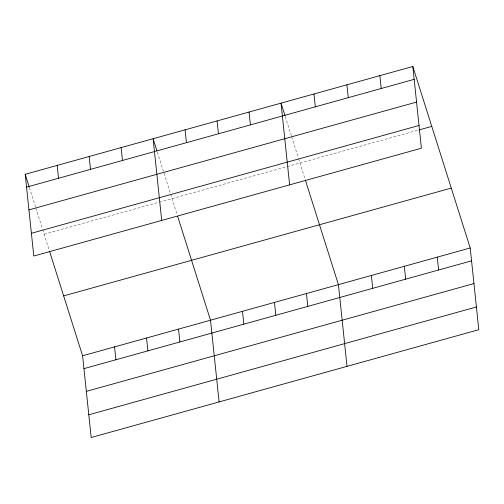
<?xml version="1.0" encoding="UTF-8"?>
<svg xmlns="http://www.w3.org/2000/svg" width="504" height="504" viewBox="0 0 504 504"><rect width="100%" height="100%" fill="white"/><g stroke="black" fill="none" stroke-linecap="round" stroke-linejoin="round"><path stroke-width="0.38" stroke-dasharray="2.52 1.89" d="M44.138 234.19L158.666 202.337M159.409 202.129L286.581 166.761M287.324 166.553L418.282 130.133M285.289 116.619L291.444 136.086M291.684 136.836L298.311 157.796M298.544 158.546L305.077 179.197M157.374 152.195L170.396 193.372M170.636 194.122L177.162 214.773M29.459 187.772L35.614 207.238M35.853 207.988L42.481 228.948M42.72 229.698L49.48 251.087"/><path stroke-width="0.76" d="M412.82 66.49L421.407 148.214L33.787 256.019L25.2 174.296L412.82 66.49L470.213 247.981L478.8 329.704L91.18 437.51L82.593 355.786L49.48 251.087M26.548 187.154L414.168 79.342M28.942 209.878L416.556 102.073M31.399 233.295L419.019 125.483M419.026 129.925L431.758 126.384M63.655 295.898L451.269 188.087M82.593 355.786L470.213 247.981M83.941 368.644L471.561 260.833M86.335 391.369L473.949 283.563M88.792 414.786L476.412 306.974M285.05 115.87L281.03 103.144L289.617 184.867M305.311 179.934L338.423 284.634L347.01 366.358M156.901 150.702L153.115 138.72L161.702 220.443M177.629 216.241L210.508 320.21L219.095 401.934M25.2 174.296L29.226 187.028M437.264 257.147L438.612 269.999M404.315 266.307L405.67 279.159M379.871 75.657L381.219 88.509M371.366 275.474L372.721 288.326M346.922 84.817L348.277 97.669M313.973 93.983L315.328 106.835M306.445 293.53L307.793 306.382M274.466 302.425L275.814 315.277M249.052 112.039L250.4 124.891M242.487 311.321L243.835 324.173M217.073 120.935L218.421 133.787M185.094 129.824L186.442 142.682M178.529 329.106L179.878 341.958M146.551 338.001L147.899 350.853M121.136 147.615L122.485 160.467M114.572 346.897L115.92 359.749M89.158 156.511L90.506 169.363M57.179 165.407L58.527 178.258"/></g></svg>
